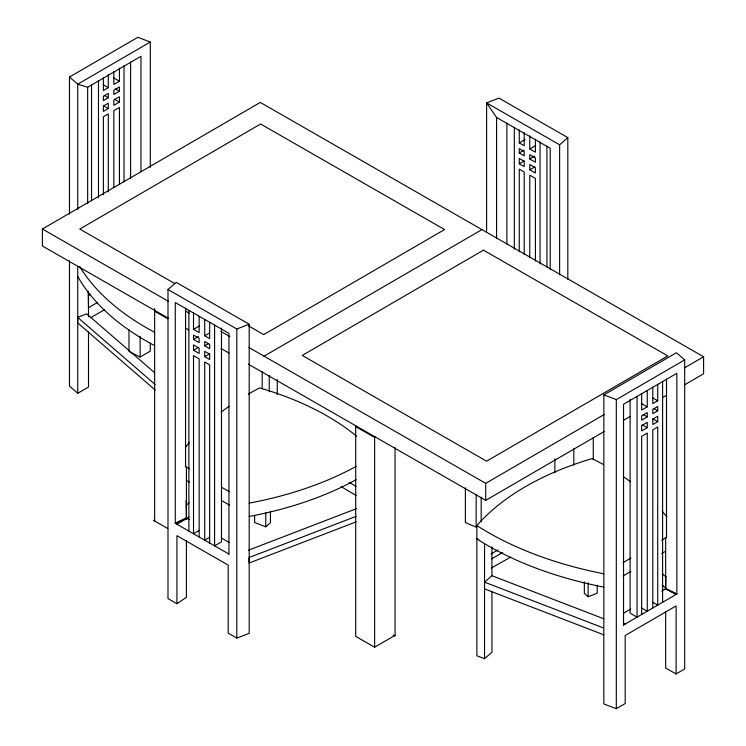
<?xml version="1.0" encoding="UTF-8"?>
<svg xmlns="http://www.w3.org/2000/svg" width="746" height="746" viewBox="0 0 746 746"><rect width="100%" height="100%" fill="white"/><g stroke="black" fill="none" stroke-linecap="round" stroke-linejoin="round"><path stroke-width="1.12" d="M665.88 575.987L665.665 588.566L676.864 594.012L623.544 624.999M167.99 289.523L176.177 282.333L249.201 324.23L249.201 633.317L236.808 638.082L228.183 633.14L228.183 565.114L176.933 535.703L176.933 603.738L167.99 598.609L167.99 289.523L236.808 329.005L249.201 324.23M559.631 274.901L559.631 144.799L567.818 137.609L499.009 98.127L486.606 102.901L486.606 231.838M186.481 505.014L189.102 502.748M186.248 519.132L188.869 516.866M254.628 515.551L254.628 522.526L265.762 526.816L270.444 522.76L270.444 511.215M491.95 546.818L491.95 575.726L484.536 582.15L603.794 628.057L603.85 703.972L616.308 708.7L625.185 703.543L625.185 635.508L676.118 605.92L676.118 673.946L665.665 668.062L665.665 611.701M603.551 464.572A279.47 161.35 0 0 0 592.138 458.613A262.21 151.391 0 0 0 476.88 525.576L476.88 655.771L484.536 658.681L491.95 652.256L491.95 591.774M176.933 603.738L186.407 597.285L186.407 540.794M69.471 214.139L69.471 77.024L137.851 37.3L150.3 42.028L150.3 167.477M150.3 42.028L77.733 84.186L77.733 209.645M69.471 77.024L77.733 84.186L87.646 87.282L140.975 56.304L140.975 171.599M108.301 74.6L108.301 87.683L103.386 90.536L103.386 77.463M119.425 68.138L119.425 81.221L113.83 84.475L113.83 71.392M108.301 97.726L103.386 100.579L103.386 96.271L108.301 93.409L108.301 97.726L104.337 95.451M119.425 91.264L113.83 94.518L113.83 90.201L119.425 86.946L119.425 91.264L115.462 88.988M108.301 108.552L103.386 111.406L103.386 106.063L108.301 103.2L108.301 108.552L103.349 105.708M119.425 102.09L113.83 105.345L113.83 99.992L119.425 96.738L119.425 102.09L114.474 99.246M168.484 318.346L42.401 246.003L42.401 229.013L260.279 102.426L703.599 356.775L703.599 373.765L684.52 384.852M88.671 295.453L90.592 294.344M88.494 307.697L97.474 302.475M90.48 317.843L104.384 309.758M155.382 310.83L154.646 311.25L167.757 318.775M69.471 260.615L69.471 386.111L77.733 393.273L88.494 387.025L88.494 331.821M129.99 352.037L140.136 357.017L150.3 351.105L150.3 343.011M199.145 316.257L199.145 332.604L193.512 329.368L199.415 325.937M524.214 132.676L524.214 145.75L519.263 142.915L525.175 139.483M193.512 339.411L193.512 335.094L199.145 338.33L199.145 342.647L193.512 339.411L198.436 336.549M209.654 322.281L209.654 338.637L204.712 335.793L209.635 332.94M519.263 152.958L519.263 148.641L524.214 151.475L524.214 155.793L519.263 152.958L524.186 150.095M535.414 139.101L535.414 152.175L529.772 148.939L535.684 145.507M193.512 350.238L193.512 344.894L199.145 348.121L199.145 353.473L193.512 350.238L198.436 347.375M204.712 345.836L204.712 341.519L209.654 344.363L209.654 348.68L204.712 345.836L208.647 343.552M519.263 163.784L519.263 158.432L524.214 161.276L524.214 166.619L519.263 163.784L524.186 160.922M529.772 158.982L529.772 154.674L535.414 157.91L535.414 162.218L529.772 158.982L534.695 156.128M204.712 356.663L204.712 351.319L209.654 354.154L209.654 359.507L204.712 356.663L209.635 353.809M529.772 169.808L529.772 164.465L535.414 167.701L535.414 173.044L529.772 169.808L534.695 166.955M264.065 356.187L481.935 229.6M395.063 635.34L374.641 647.211L355.693 636.347L355.693 426.6L356.429 426.171M199.415 530.313L193.512 533.754L193.512 355.6L199.145 358.835L199.145 536.98M374.641 647.211L374.641 437.464L375.369 437.044M209.635 537.316L204.712 540.179L204.712 362.024L209.654 364.869L209.654 543.013M603.85 627.61L603.85 394.895L676.417 352.727L684.688 359.889L684.688 668.976L676.118 673.946M603.85 394.895L616.308 399.614L684.688 359.889M248.297 364.132L485.721 500.352L485.721 483.352L604.204 414.524M684.52 367.853L703.599 356.775M485.721 500.352L604.204 431.514M623.274 420.436L630.305 416.352M662.439 397.683L666.448 395.352M647.267 390.484L647.267 406.831L641.663 410.086L641.663 393.739M657.711 384.414L657.711 400.77L652.797 403.623L652.797 387.277M647.267 416.874L641.663 420.129L641.663 415.82L647.267 412.566L647.267 416.874L643.304 414.599M657.711 410.813L652.797 413.666L652.797 409.349L657.711 406.495L657.711 410.813L653.748 408.538M647.267 427.7L641.663 430.955L641.663 425.612L647.267 422.357L647.267 427.7L642.315 424.866M657.711 421.639L652.797 424.493L652.797 419.14L657.711 416.287L657.711 421.639L652.759 418.795M622.957 562.68L630.902 558.064M661.693 540.169L666.514 537.372L666.514 378.987M622.957 576.015L630.902 571.399M661.693 553.504L665.665 551.201M623.74 613.091L630.724 609.034M661.674 591.056L665.665 588.734L676.864 594.189L676.864 373.289L623.544 404.267L623.544 625.167M491.017 553.942L498.114 549.933M491.474 558.903L502.627 552.59M491.474 567.958L510.74 557.057M176.858 524.196L187.153 518.386M189.158 519.542L186.407 517.957L175.273 523.459L175.273 302.559L228.938 333.35L228.938 554.25M186.407 467.089L186.407 517.957L175.273 523.291L228.938 554.073M155.177 390.027L77.631 322.859L77.631 317.358L86.704 313.87L154.683 372.748M248.409 550.231L356.569 508.613M356.14 516.344L249.052 557.551L249.052 563.053L356.14 521.846M584.332 581.805L584.332 593.35L588.146 596.707L597.22 593.21L597.22 585.144M476.88 538.771L478.801 539.498M491.95 575.726L603.617 618.714M484.536 588.902L603.794 634.809M676.025 594.506L665.665 588.734L665.665 537.866M623.236 623.031L625.12 624.085M559.631 144.799L486.606 102.901L496.584 117.476L550.25 148.268L550.25 269.381M113.485 77.808L119.425 81.221M652.759 397.926L657.711 400.77M103.349 84.839L108.301 87.683M641.318 403.427L647.267 406.831M174.788 283.573L79.766 229.059L260.596 124.004L444.569 229.554L263.739 334.609L248.577 325.909M42.401 229.013L168.344 301.272M185.474 311.091L189.503 313.404M220.741 331.327L229.805 336.53M248.95 347.515L485.721 483.352M185.651 328.193L188.682 329.928M221.012 348.485L229.097 353.119M355.693 426.6L374.641 437.464M652.759 602.302L657.711 605.146L657.711 427.001L652.797 429.855L652.797 607.999M641.318 607.803L647.267 611.216L647.267 433.062L641.663 436.326L641.663 614.471M189.409 468.814L185.567 466.614L185.567 308.229M221.394 487.166L229.386 491.754M186.407 480.424L189.409 482.149M221.394 500.491L229.386 505.079M393.067 634.967L395.063 636.105L395.063 447.74M221.31 537.978L229.339 542.594M153.368 520.26L167.757 528.513M349.128 482.308L356.15 486.448M341.099 486.625L356.15 495.503M662.336 573.795L665.861 576.845M662.224 585.041L665.712 588.062M77.631 317.358L155.177 384.526M186.127 500.734L186.407 517.957M88.215 291.341L88.494 307.529M662.607 381.57L662.607 602.302M637.056 396.415L637.056 617.147L630.118 613.165L630.118 399.408M616.308 399.614L616.308 708.7M593.247 437.473L593.247 459.611M588.146 582.868L588.146 596.707M573.814 448.756L573.814 465.075M567.818 137.609L567.818 279.368M554.865 458.865L554.865 472.852M546.939 146.104L546.939 266.919M540.048 141.973L540.048 263.953M535.414 261.081L535.414 178.406L529.772 175.17L529.772 257.846M529.772 135.865L529.772 148.939M524.214 254.656L524.214 171.981L519.263 169.146L519.263 251.812M519.263 129.832L519.263 142.915M514.33 127.221L514.33 249.201M506.879 123.146L506.879 244.259M496.584 117.476L496.584 238.599M484.536 543.993L484.536 658.681M481.179 497.181L481.179 521.603M476.153 494.785L476.153 527.189L465.373 522.536L465.373 487.912M277.27 379.639L277.27 394.681M269.231 375.518L269.231 391.678M265.762 512.856L265.762 526.816M262.2 371.424L262.2 388.871M236.808 329.005L236.808 638.082M221.478 328.081L221.478 541.838L214.587 545.839L214.587 325.116M204.712 319.447L204.712 335.793M193.512 313.022L193.512 329.368M188.878 310.364L188.878 531.087M154.646 308.48L154.646 520.997M140.136 336.26L140.136 357.017M130.615 62.011L130.615 178.462M128.974 329.639L128.974 351.543M124.032 65.676L124.032 181.847M119.425 184.299L119.425 107.452L113.83 110.706L113.83 187.554M108.301 191.927L108.301 113.914L103.386 116.768L103.386 194.781M98.481 80.521L98.481 197.858M91.544 84.68L91.544 200.851M88.494 291.677L88.494 316.733M87.646 87.282L87.646 203.742M77.733 266.406L77.733 393.273M603.85 587.111A299.062 172.662 0 0 1 476.88 538.91M603.85 573.777A299.062 172.662 0 0 1 476.88 525.576M623.311 476.657A279.47 161.35 0 0 1 630.519 481.748M662.112 511.019A279.47 161.35 0 0 1 666.793 516.903M356.262 479.622A279.47 161.35 0 0 1 249.201 516.456M185.381 447.432A299.062 172.662 0 0 1 189.353 442.387M221.208 412.072A299.062 172.662 0 0 1 229.153 406.272M248.306 394.13A299.062 172.662 0 0 1 259.664 387.92A262.21 151.391 0 0 1 356.597 436.196M356.262 466.287A279.47 161.35 0 0 1 249.201 503.121M154.347 345.473A279.47 161.35 0 0 1 77.733 276.412M154.347 332.147A279.47 161.35 0 0 1 79.775 266.583M483.455 250.162L302.261 355.432L486.597 461.187L667.791 355.917L483.455 250.162"/></g></svg>
